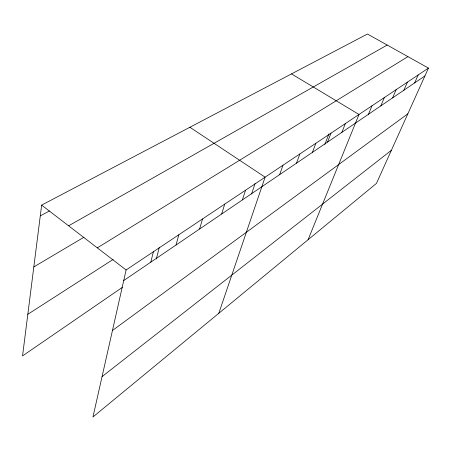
<?xml version="1.0" encoding="UTF-8"?>
<svg xmlns="http://www.w3.org/2000/svg" width="451" height="451" viewBox="0 0 451 451"><rect width="100%" height="100%" fill="white"/><g stroke="black" fill="none" stroke-linecap="round" stroke-linejoin="round"><path stroke-width="0.68" d="M428.45 68.107L126.105 269.969L92.957 416.983L376.455 183.41L428.45 68.107L367.447 34.017L41.65 205.104L22.55 355.924L122.334 287.372M150.797 262.155L153.396 251.748M156.334 258.975L159.271 247.441M176.031 245.011L178.81 234.779M199.607 228.995L202.533 218.938M221.678 214.005L224.733 204.123M242.384 199.934L245.547 190.226M251.573 194.048L255.046 183.585M218.803 313.298L265.098 177.17L189.888 127.255M279.665 174.61L282.98 165.229M296.499 163.172L299.87 153.954M312.43 152.348L315.847 143.283M324.867 144.382L328.914 133.891M327.533 142.088L330.989 133.175M341.869 132.352L345.353 123.585M308.078 239.746L359.002 114.475L291.509 73.896M368.467 114.283L371.985 105.805M380.824 105.889L384.353 97.546M392.612 97.878L396.141 89.676M403.865 90.234L407.4 82.161M414.627 82.922L418.162 74.979M102.056 376.624L391.4 150.273M112.457 330.498L407.845 113.81M123.721 280.55L424.921 75.926M27.821 314.296L113.122 259.443M97.315 247.858L407.913 56.629M33.819 266.924L83.987 237.209M68.614 225.816L387.178 45.044M40.286 215.882L49.43 210.972M41.65 205.104L126.105 269.969"/></g></svg>
